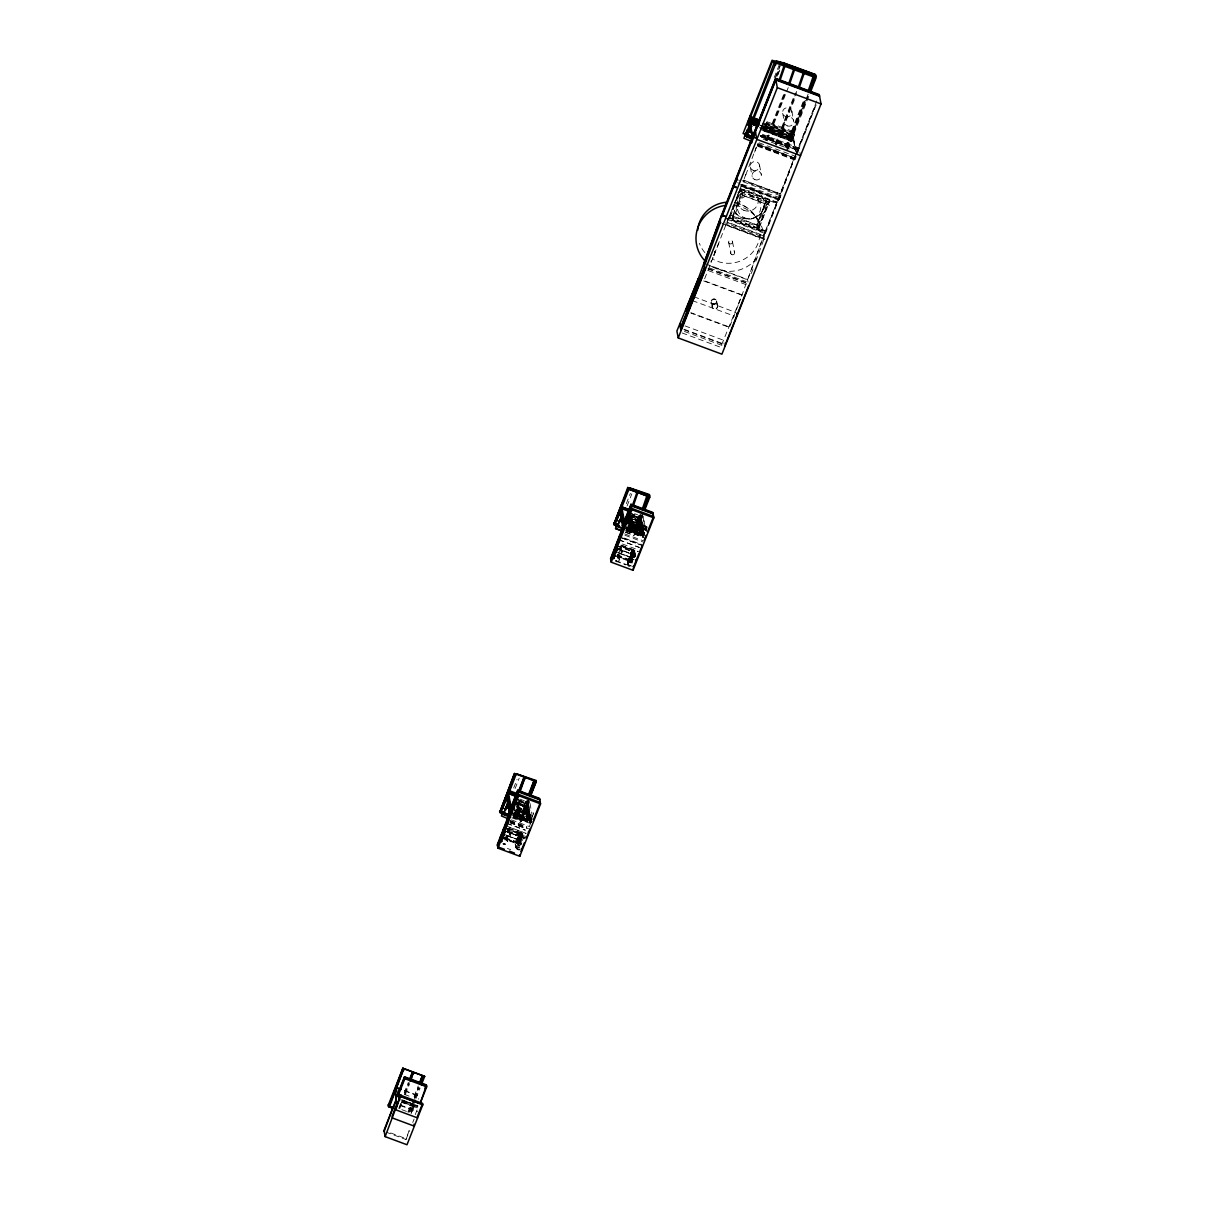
<?xml version="1.0" encoding="UTF-8"?>
<svg xmlns="http://www.w3.org/2000/svg" width="1205" height="1205" viewBox="0 0 1205 1205"><rect width="100%" height="100%" fill="white"/><g stroke="black" fill="none" stroke-linecap="round" stroke-linejoin="round"><path stroke-width="0.75" stroke-dasharray="5 3.75" d="M619.475 548.35L619.084 549.164A2.606 2.546 -10.8 0 1 621.418 552.297A2.606 2.546 -10.8 0 1 618.09 554.285A2.35 2.29 -10.8 0 1 617.578 555.851A2.606 2.546 -10.8 0 1 615.996 560.551M630.863 559.903L630.938 561.199L614.927 555.475M632.655 554.21L632.279 553.306L633.288 553.472M634.026 551.769L631.119 558.261L630.034 557.855L631.676 554.044L630.079 558.111L632.053 552.056L634.237 552.869L633.393 555.023L633.122 553.216M779.53 198.268L780.494 195.677M779.951 197.65L780.569 195.707M780.554 195.812L738.59 180.042M633.303 553.728L630.998 553.11L631.842 550.956L632.007 552.342M713.963 254.933L713.993 254.827A23.934 23.769 -86.2 0 0 714.46 253.125L714.58 252.508A11.598 11.508 -86.2 0 0 714.731 251.514M631.495 553.306C633.89 558.322 634.237 549.088 631.631 553.803M714.535 252.719L714.761 252.237A12.502 12.412 -86.2 0 0 714.881 251.559M713.963 255.279L714.128 254.737A25.817 25.636 -86.2 0 0 714.625 252.899L714.67 252.689M401.446 1102.063L417.186 1107.877L417.909 1105.813L404.473 1100.813M417.186 1107.877L401.521 1101.732M517.999 840.518L519.189 840.593L517.999 840.457L519.807 833.559L519.189 836.963L521.539 837.761L521.991 834.372L522.247 835.954L519.792 834.327L519.069 836.134M519.159 841.271L519.792 839.072L518.707 838.665L518.075 840.864L519.159 841.271L520.59 836.315L521.117 839.508M519.476 819.972L527.112 800.617L530.983 820.53L529.944 823.271L514.174 817.382M763.88 131.089L791.866 141.482L793.011 138.485L792.453 135.593L790.992 135.065L791.248 136.361M630.848 559.738L629.718 559.888L630.818 560.039M727.007 222.353L763.714 236.014L747.597 279.831L709.143 265.537M751.287 273.55L753.23 268.278M755.791 261.289L764.181 238.47L725.726 224.175M514.912 817.246L515.921 814.58M516.132 817.698L517.201 815.393M525.847 821.298L526.826 818.737M527.052 821.75L528.106 819.521M529.643 825.817L531.33 821.494L509.489 813.345L531.254 821.659M795.556 155.099L797.906 149.028M774.213 77.587L780.343 62.042M775.342 77.602L780.102 65.507M776.11 76.322L780.192 65.944M777.195 76.111L779.921 69.197M777.918 74.605L779.966 69.408M704.624 278.822L743.59 180.102M745.729 174.966L756.409 146.995M713.857 255.701L718.798 243.184M727.76 220.5L729.628 215.74M744.133 179.018L746.015 173.972M729.236 217.984L740.488 188.974M732.761 217.322L742.19 193.372M766.214 201.084L756.785 225.019L732.504 215.996L741.888 191.836L742.566 195.361L733.137 219.295L732.474 215.785M513.692 787.995L517.081 779.349M626.329 503.645L630.381 493.357M515.107 788.597L519.204 778.174M627.067 506.01L631.812 493.899M527.971 801.189L522.729 815.875L514.43 812.788M640.563 516.93L635.05 531.405M640.623 516.809L636.752 528.001M791.083 137.49L805.226 100.407M761.379 137.159L787.422 146.784L805.256 100.618M808.148 94.111L786.609 148.893M757.041 226.344L766.455 202.41M766.847 204.383L757.418 228.332L756.755 224.808L766.169 200.858L766.847 204.383L742.566 195.361M758.322 228.543L769.618 199.819M758.367 228.814L769.679 200.09M385.826 1132.022L405.995 1139.523L409.851 1128.302M415.228 1114.625L417.457 1108.977M682.135 332.957L720.605 347.266L742.069 294.818L763.639 235.578L795.36 154.963M795.646 155.671L765.19 232.731L726.72 218.421M765.341 233.544L779.017 198.78L779.168 199.699L740.729 185.344M757.433 144.419L794.155 158.171L779.183 199.638M754.601 152.222L756.424 147.251M737.806 195.029L741.587 185.45M768.594 201.762L768.895 203.314L739.75 192.469L739.463 190.932L769.377 202.094L769.98 205.437L740.864 194.547M765.642 140.021L784.289 92.906M766.576 139.569L785.931 90.706M766.561 140.367L785.223 93.252M767.495 139.916L788.236 87.558M775.252 143.591L795.3 92.996M775.493 144.886L796.927 90.797M776.171 143.937L796.219 93.342M776.412 145.233L795.074 98.117M504.518 838.544L505.226 836.722M618.978 549.585L619.686 547.763M404.232 1092.769L408.359 1082.331M514.46 814.354L513.993 815.559L530.501 821.69L527.248 804.624M627.263 529.567L627.745 528.377L644.253 534.523M630.019 522.714L631.51 518.978M630.17 522.774L631.661 519.039M516.93 809.67L518.421 805.919M398.976 1107.967L401.039 1102.756M404.473 1094.065L408.615 1083.626M517.081 809.715L518.557 805.979M398.96 1108.751L401.717 1101.807M405.151 1093.116L409.293 1082.677M630.486 524.431L631.827 520.62M515.273 816.553L515.921 814.896M628.543 530.562L629.191 528.92M399.894 1108.314L402.786 1101.054L417.593 1106.567M405.407 1094.396L409.534 1083.973M632.143 522.277L630.652 526.013L632.279 522.337M516.478 815.077L516.93 813.932L516.614 815.122M517.563 812.968L519.039 809.218M629.251 530.878L630.23 528.423M517.698 813.029L519.189 809.278M629.402 530.938L630.366 528.483M629.447 531.872L630.411 529.417M631.119 527.73L632.459 523.919M404.172 1101.054L419.204 1107.003M629.582 531.932L630.561 529.477M631.284 529.311L632.776 525.576M631.435 529.372L632.911 525.636M518.195 816.267L519.671 812.516M518.331 816.327L520.063 811.703L517.608 798.795M631.51 530.667L631.887 529.341M632.023 529.055L633.348 525.711L630.878 512.803M633.077 527.218L631.601 530.968L633.227 527.278M639.147 515.243L633.122 530.682L633.86 529.176M785.103 147.251L803.765 100.151M519.355 819.912L526.751 800.903M633.378 532.038L640.066 514.821M786.052 146.799L804.021 101.446M633.499 532.098L640.382 514.625L644.178 534.101M638.786 519.912L640.126 516.117M786.037 147.597L804.684 100.497M638.755 520.47L640.247 516.734M528.136 800.06L520.214 820.063L519.973 818.782M786.97 147.146L806.326 98.298M521.027 819.279L522.548 814.942M638.936 521.434L640.427 517.698M786.835 148.245L787.919 145.519L788.1 146.453M522.639 815.469L528.076 801.747M635.396 531.134L640.729 517.352M529.718 798.237L521.419 819.325L512.999 816.101M625.621 532.324L634.011 535.457L635.186 532.474M635.216 532.008L642.355 513.887M786.775 149.781L808.103 95.331M787.483 148.14L807.531 97.545M639.403 523.151L640.744 519.34M511.748 817.758L521.464 821.373L529.402 801.084M627.398 530.486L635.502 533.499L642.868 514.625M526.299 810.091L527.639 806.281L519.189 803.117M529.492 801.491L528.167 804.835L516.659 800.512M642.762 515.514L641.437 518.858L629.944 514.52M787.678 149.721L809.248 95.135M639.569 524.732L641.045 520.997M639.719 524.793L641.196 521.057M764.753 123.754L794.472 134.809L791.926 141.181L791.64 139.72L763.834 129.568M794.472 134.809L792.83 139.373L763.066 128.046M407.893 1112.079L411.342 1103.388M414.083 1096.429L418.225 1086.006M641.361 522.639L639.885 526.389L641.512 522.699M763.111 128.333L793.071 139.524L793.734 137.852L762.163 125.531M526.796 813.33L528.272 809.579M408.826 1111.628L411.583 1104.684M414.339 1097.725L418.466 1087.287M526.931 813.39L528.423 809.639M408.811 1112.426L413.631 1100.255M414.324 1098.508L418.451 1088.085M640.337 528.091L641.678 524.296M769.377 202.094L740.232 191.249L740.849 194.592M629.1 558.231L631.812 559.391L631.571 557.975L629.387 557.162L628.739 560.385L629.597 558.246M409.745 1111.974L414.565 1099.803M415.258 1098.071L419.385 1087.633M516.629 842.34L517.397 840.548L517.548 841.301M628.633 559.572L629.492 558.518M631.857 551.589L631.284 554.164M640.518 529.688L641.994 525.937M517.894 839.96L519.506 835.909L518.888 838.198L519.988 838.605L520.771 837.219M640.653 529.748L642.144 525.998M517.593 841.015L516.749 843.169L517.352 839.764L517.593 841.015L519.777 841.828L518.722 844.419L501.235 837.912M527.413 816.629L528.905 812.878M410.754 1111.733L415.424 1099.984M416.087 1098.297L420.048 1088.1M517.035 843.425L518.316 840.216M519.912 836.165L521.193 832.941M527.564 816.689L529.04 812.938M629.07 560.822L633.227 550.339M517.096 843.711L518.617 840.337M519.973 836.436L521.494 833.062M629.131 561.108L630.396 557.885M632.007 553.833L633.288 550.625M640.97 531.39L642.31 527.594M517.397 843.831L518.677 840.608M520.274 836.556L521.554 833.348M629.432 561.229L630.848 557.373M631.812 555.083L633.529 550.474M411.221 1112.637L413.933 1105.633M527.398 819.129L528.001 818.044M411.086 1113.646L414.113 1106.009L411.733 1112.366M519.084 840.864L520.696 836.812M640.322 535.005L642.626 529.236M631.571 557.975L630.682 560.235M641.286 533.047L642.777 529.296M529.537 816.177L528.046 819.927L529.914 815.363M630.697 560.867L634.538 551.182L620.59 546.226M640.518 535.984L641.708 532.7M508.796 828.242L522.774 833.438L518.722 844.419M630.667 561.319L634.809 550.836L620.831 545.639M641.873 532.715L643.199 529.387M521.388 837.776L522.232 835.622L520.048 834.809M504.97 828.498L522.443 835.005L522.774 833.438M617.005 545.91L634.493 552.402L634.809 550.836M641.602 534.689L642.943 530.893M529.1 819.295L529.552 817.879M642.37 533.303L642.822 531.902M529.522 819.038L530.848 815.71L528.031 800.948M530.908 820.078L532.911 815.047L516.101 808.796M624.13 526.314L644.298 533.845L646.904 527.278L627.624 519.942M795.692 154.406L817.879 98.087M794.17 158.97L795.119 156.59M796.731 152.101L815.905 103.871M405.995 1139.523L409.369 1131.013M412.743 1122.503L414.083 1119.099M778.37 199.202L741.647 185.6M796.836 152.658L815.951 104.142M816.162 104.865L798.177 150.429L760.686 136.466M765.055 232.008L763.94 237.234L725.485 222.925M757.493 145.519L795.014 159.617L795.797 156.409M795.014 159.617L796.234 156.545M796.836 155.008L799.277 148.863L762.569 135.216M779.168 199.699L781.051 194.939L742.566 180.675M738.123 305.392L729.402 327.414L690.947 313.104M738.786 303.705L742.069 294.818L703.615 280.524M764.316 239.358L722.382 223.708L764.316 239.358L763.639 235.578L726.916 221.931M712.968 257.659L712.893 258.096A25.817 25.636 -86.2 0 1 712.441 259.12M632.776 554.451L631.164 558.518L631.028 557.764M522.096 816.056L515.198 813.496M779.891 197.756L737.596 182.738M711.236 260.973L711.266 260.943A11.598 11.508 -86.2 0 0 711.522 260.536M711.161 261.38L711.191 261.334A12.502 12.412 -86.2 0 0 711.643 260.611M631.194 560.777C632.233 555.761 626.269 561.907 631.194 560.777L617.201 555.55M737.852 192.8C748.561 181.624 769.377 194.472 763.172 209.022C758.563 223.814 734.267 221.554 732.971 205.95A15.65 15.273 -10.8 0 0 753.381 218.391A15.65 15.273 -10.8 0 0 762.117 196.34A15.65 15.273 -10.8 0 0 738.409 192.318M632.941 552.402L629.929 559.828L630.667 562.946M734.312 202.56C743.907 203.961 751.769 210.438 757.056 218.271M766.907 121.705L772.119 123.648L772.36 124.943M794.216 133.062L766.244 122.669L794.231 133.137L792.513 131.24L792.754 132.52M765.958 123.377L793.929 133.785L794.246 135.397L764.527 124.341M764.768 123.814L794.532 135.096M762.268 123.332L794.216 135.246M765.386 125.546L770.613 127.459L770.854 128.769M781.141 131.375L781.397 132.671L781.141 131.39L790.073 134.704L790.314 136.014M762.524 124.612L771.215 127.85L770.974 126.555M765.627 126.374L793.718 136.707M759.888 125.139L790.947 136.692M759.933 125.35L793.734 137.852M761.199 126.058L793.583 137.988L795.903 150.459M762.901 126.871L792.92 138.033M763.262 127.293L793.387 138.47L795.707 150.926M761.44 127.353L793.191 138.952L795.526 151.408M759.527 127.263L791.866 139.479L763.834 129.161M759.994 128.272L792.288 140.292L791.73 137.415M763.654 130.019L791.444 140.548M763.217 129.989L792.107 140.729L791.821 139.268M760.355 129.432L791.896 141.347M762.388 134.282L799.111 148.049L800.557 155.626M797.861 148.742L762.855 135.698L797.83 148.667L798.177 150.429M761.183 135.412L797.936 149.209M760.415 135.322L797.996 149.495M760.144 135.668L798.041 149.766M760.536 135.999L788.055 146.242M760.235 136.09L797.394 150.113M763.111 139.132L789.335 148.893M759.075 142.777L794.05 155.761M757.644 143.41L795.089 158.217L758.367 144.57M757.327 144.66L794.863 158.789M757.403 145.142L794.261 158.683L765.13 232.445L726.675 218.15M757.463 145.323L794.155 159.06M757.614 146.242L794.336 159.858M740.563 184.486L779.002 198.84M741.587 185.329L778.34 198.885M741.798 186.429L778.505 200.075L778.219 198.539M740.111 188.432L776.818 202.079L777.12 203.615L740.412 189.968M740.201 188.869L776.909 202.515M740.247 189.14L776.954 202.802M728.814 217.156L765.521 230.818L765.808 232.354L728.332 218.361M728.889 217.608L765.597 231.255M728.95 217.879L765.657 231.526M726.886 219.25L765.356 233.665M705.558 263.82L747.522 279.424L748.034 282.091M709.609 268.007L746.317 281.669M708.073 268.459L746.528 282.768M708.179 269.016L746.633 283.311M708.495 270.658L746.949 284.967M703.69 280.931L742.144 295.24M693.839 296.731L735.758 312.457M692.378 300.632L734.387 316.117M690.857 312.697L729.326 326.992M684.982 325.892L723.452 340.202L724.205 344.178M684.003 329.236L722.458 343.53M684.109 329.778L722.563 344.088M684.425 331.435L722.88 345.73M634.628 513.692L637.611 514.791M630.411 513.315L639.343 516.644L639.102 515.348M641.723 517.532L639.659 516.599L643.018 535.11M629.688 513.225L638.62 516.538L638.966 518.406M639.539 516.915L641 517.427M632.866 515.273L641.361 518.436M633.002 515.514L641.406 518.647M633.017 516.177L641.346 519.28L630.034 515.092M629.447 515.725L640.789 520.048M630.787 516.523L640.834 520.259M627.233 515.514L640.593 520.545M626.811 515.725L640.292 521.298M626.841 515.815L640.683 521.042M626.977 516.162L640.352 521.132M627.037 516.493L640.849 521.765L627.007 516.644M631.872 518.903L640.156 521.976M627.157 517.472L641.015 522.593M627.323 518.301L641.165 523.422M627.474 519.129L641.331 524.235M630.095 521.027L646.904 527.308M627.79 520.771L647.01 527.835M628.814 521.358L646.618 527.986M630.14 522.142L646.949 528.393M627.941 521.599L641.798 526.721M626.013 521.569L646.196 529.07M628.106 522.428L641.949 527.564M629.492 523.362L646.302 529.613M628.257 523.241L646.332 529.823M646.377 530.034L629.567 523.783L631.209 532.294L628.844 518.06M625.576 522.593L645.775 530.11L643.139 516.478M625.455 522.91L646.483 530.592M629.643 524.582L636.632 527.368M629.718 524.988L636.677 527.594M628.573 524.898L642.431 530.019M629.899 525.561L646.708 531.812M629.221 525.621L636.135 528.242M628.739 525.726L642.581 530.833M628.889 526.54L642.747 531.661M627.685 526.284L644.555 532.715M629.04 527.368L642.898 532.49M624.085 526.103L642.807 533.062L644.118 529.718L641.316 514.972L634.237 532.188L633.996 530.893M627.519 527.82L642.702 533.619M627.353 528.408L643.681 534.598M626.63 528.438L645.383 535.472M626.585 528.603L643.365 534.96M624.717 528.347L643.907 535.487M643.862 535.653L625.877 528.995L643.786 535.773M626.329 529.718L643.606 536.165L629.748 531.074L628.769 525.937M627.218 530.727L643.35 536.812M625.802 530.637L644.298 537.52M625.757 530.908L643.199 537.385M625.425 532.068L634.011 535.457M624.672 533.89L643.169 540.759M624.943 535.261L643.425 542.145M624.341 538.093L641.196 544.223M622.774 538.017L641.331 544.946M642.325 545.398L620.093 537.279L640.232 544.871M619.129 539.87L639.298 547.371M619.099 539.961L639.268 547.462M622.428 544.012L637.566 549.631M621.072 545.052L637.882 551.303M621.132 545.338L639.614 552.221M620.545 545.986L634.914 551.333M616.915 545.413L634.493 552.402M631.465 552.282L634.267 553.185L634.026 551.288M631.375 552.523L633.845 553.291M631.269 552.749L633.89 553.562M631.45 553.005L633.785 553.878M615.83 547.778L633.544 554.993L630.998 553.11M615.875 548.034L633.348 554.526M619.295 549.525L633.273 554.722M616.267 551.724L632.053 557.825L616.312 551.965M619.731 553.457L631.977 558.005L632.881 559.527A2.606 2.546 -10.8 0 1 629.296 562.298A2.606 2.546 -10.8 0 1 628.724 557.93L631.932 557.764M629.296 557.764L631.736 559.361M629.206 558.005L631.782 559.075L630.757 561.816L613.27 555.324M629.01 558.487L631.39 559.497M629.115 558.894L631.435 559.753M628.95 558.939L631.269 559.798M628.995 559.21L631.33 560.069M617.096 555.053L631.089 560.25L631.089 561.199L613.225 554.36M615.604 560.551L632.414 566.802M615.71 561.108L625.787 564.859M519.867 799.111L524.326 800.783M528.197 802.214L526.736 801.671L526.992 802.967M517.126 799.307L526.058 802.62L525.817 801.34L519.295 819.731M528.438 803.509L526.389 802.575L526.63 803.871M519.385 800.331L525.35 802.53M527.73 803.404L526.254 802.891L526.51 804.187M519.581 801.25L528.091 804.413M519.717 801.506L528.121 804.624M516.177 801.717L527.504 806.025M518.948 803.419L527.308 806.522M513.993 801.717L527.398 806.808M515.273 802.485L527.413 806.989M518.512 804.112L527.188 807.335L515.047 802.831M518.602 804.548L526.916 807.862L518.632 804.774M516.599 806.748L533.408 812.998M516.809 807.004L533.619 813.255M516.915 807.546L533.725 813.812M516.855 808.118L533.664 814.369M515.906 809.278L531.33 814.972M531.375 815.183L516.252 809.564L517.969 818.18L516.553 809.127M516.282 809.76L531.42 815.393M517.322 810.483L532.459 816.116M515.529 810.167L532.354 816.448L529.854 802.485M514.369 810.257L524.326 814.053L514.369 810.438M514.942 810.92L531.751 817.171M514.384 811.944L522.548 814.987L514.399 812.019M514.354 812.381L532.896 819.144M511.794 812.441L530.983 819.581M511.658 812.637L531.028 819.807M512.215 813.119L530.953 820.003M511.809 813.375L530.983 820.515L530.321 822.141L512.908 815.905M515.273 814.957L532.083 821.208M513.616 814.58L532.113 821.449M512.969 815.303L531.526 822.533L509.7 814.429M514.219 816.749L530.11 822.699L527.112 807.019M514.264 817.02L530.019 823.06M512.848 817.05L521.238 820.168L519.867 822.849M513.39 817.532L521.705 820.771L521.238 818.331M511.402 819.867L529.899 826.735M509.986 820.605L526.796 826.856M510.046 820.921L526.856 827.157M510.031 821.825L528.513 828.709M509.986 821.946L526.781 828.197M510.107 822.638L525.29 828.151M510.152 822.879L525.335 828.392M506.808 823.256L525.305 830.125M506.778 823.361L525.275 830.23M505.859 825.847L526.028 833.348M509.173 827.187L525.982 833.438M508.51 828.588L522.88 833.935M506.808 828.181L522.503 833.785L518.662 843.455L501.19 836.963M504.88 828.016L522.443 835.005M507.516 829.597L524.326 835.833M522.036 835.155L522.187 835.924M507.621 830.501L507.546 829.763A3.254 3.208 -19.4 0 1 507.667 835.728M519.506 835.201L521.84 836.059M507.787 831.028L524.597 837.279M507.847 831.314L526.344 838.198M518.963 835.713L521.147 836.526M503.795 830.381L521.388 836.993M503.841 830.637L521.313 837.129M507.26 832.128L521.238 837.324M504.232 834.327L520.018 840.427L504.277 834.568M507.697 836.059L519.897 840.367M519.596 841.361L519.792 842.144L517.487 841.286M517.05 841.391L519.43 842.476M519.641 847.461A3.254 3.208 -19.4 0 1 515.665 845.805A3.254 3.208 -19.4 0 1 516.93 841.692L519.265 842.566M505.061 837.656L519.31 842.792M505.166 838.153L519.054 842.852M501.235 837.204L519.084 843.967L519.536 840.578L519.777 841.828M501.144 837.43L518.933 843.982M507.365 848.425L510.724 849.676M404.473 1090.57L417.924 1095.571L418.602 1099.126M404.519 1090.781L417.954 1095.782M404.398 1094.366L409.881 1096.414M401.943 1099.743L410.679 1102.997M400.316 1099.713L417.789 1106.22M402.666 1101.34L417.487 1106.838M401.837 1101.445L418.014 1107.561M401.355 1102.138L416.493 1107.757M400.346 1105.03L417.156 1111.281M400.467 1105.633L417.322 1111.763M401.792 1109.624L406.883 1111.567M390.691 1132.941L405.814 1138.574M621.418 551.348L620.62 547.401A2.606 2.546 -10.8 0 1 619.069 550.715M635.336 553.396A2.606 2.546 -10.8 0 0 631.179 551.739A2.606 2.546 -10.8 0 0 631.751 556.107A2.606 2.546 -10.8 0 0 635.336 553.396C633.664 547.944 626.736 554.195 630.848 558.005M630.787 557.252L630.516 555.851A3.254 3.178 -10.8 0 1 635.592 554.857M628.332 563.443L628.061 562.133L628.408 563.865M630.863 557.674L630.516 555.851A3.254 3.178 -10.8 0 0 632.685 560.355M517.894 838.891L518.225 840.578M521.163 841.858A3.254 3.208 -19.4 0 0 516.84 840.97A3.254 3.208 -19.4 0 0 515.559 845.157L515.77 846.784M620.711 547.657L621.449 551.483M618.255 553.848L618.993 557.674M791.836 111.252L793.628 120.605M792.815 134.689L793.071 135.969L791.369 134.147M791.836 132.189L791.595 130.893L782.663 127.564L782.904 128.86M790.435 133.8L790.691 135.096L781.744 131.767L781.503 130.471M790.284 136.873L790.525 138.168M789.35 136.526L789.606 137.822M789.35 138.018L789.591 139.283M789.17 138.47L789.411 139.735M782.678 113.315L784.47 122.669M781.985 128.513L781.729 127.233L773.038 123.995L773.294 125.29M780.584 130.14L780.825 131.42L772.134 128.197L771.893 126.902M780.463 132.339L780.222 131.044L771.531 127.82L771.772 129.116M780.418 133.213L780.674 134.493M779.499 132.866L779.74 134.162M770.808 129.628L771.049 130.923M769.89 129.297L770.131 130.577M759.512 165.025L761.289 174.379M750.354 167.088L752.131 176.442M732.504 241.708L734.568 252.568M728.633 242.265L730.772 253.442M716.644 301.039L717.547 305.769M716.553 301.295A2.606 2.546 -10.8 0 1 712.968 304.006A2.606 2.546 -10.8 0 1 712.396 299.623A2.606 2.546 -10.8 0 1 716.553 301.295A2.741 2.681 -10.8 0 1 712.923 304.112A2.741 2.681 -10.8 0 1 712.306 299.533A2.741 2.681 -10.8 0 1 716.689 301.28L717.457 306.01A2.741 2.681 -10.8 0 1 713.827 308.841A2.741 2.681 -10.8 0 1 713.209 304.263A2.741 2.681 -10.8 0 1 717.593 305.995A2.606 2.546 -10.8 0 1 713.872 308.736A2.606 2.546 -10.8 0 1 713.3 304.353A2.606 2.546 -10.8 0 1 717.457 306.025M711.417 302.154L712.2 306.974M643.018 516.779L645.624 530.471M641.12 517.141L644.298 533.815M640.021 515.695L640.262 516.99M640.518 518.647L643.771 535.713M640.608 520.5L643.199 534.674M639.689 519.822L642.461 535.743L639.072 517.969M638.74 516.252L638.981 517.548M638.138 517.758L638.409 519.174M635.261 530.441L635.728 532.896M631.797 513.149L634.267 526.058L632.941 529.387L630.486 516.493M635.035 531.043L635.502 533.499M633.077 530.562L633.318 531.842M630.155 517.879L632.595 532.068L629.974 518.331M629.447 526.359L630.411 531.495M628.061 525.47L628.227 526.359M633.062 553.487L633.529 556.65M633.122 556.755L632.444 553.954M630.215 557.614L630.351 558.518M630.607 559.677L631.074 562.856M629.387 557.162L629.552 558.548M629.643 559.045L629.673 559.21A2.606 2.576 -19.4 0 0 628.121 562.328A2.606 2.576 -19.4 0 0 631.179 564.045M628.453 564.136L627.7 559.813L628.679 557.96A2.606 2.546 -10.8 0 1 632.881 559.587M618.316 554.119L618.963 557.554M527.835 803.117L531.541 822.578M526.706 804.292L530.245 822.337M526.404 805.814L529.176 821.72L525.455 802.244M524.868 803.735L525.109 805.03M518.527 799.126L520.982 812.034L519.671 815.378L517.201 802.47M520.424 814.987L520.65 816.177M520.274 815.017L520.5 816.207M520.997 818.918L521.464 821.373M516.553 802.138L519.506 817.608M516.282 802.123L519.325 818.059M520.922 836.27L521.524 839.418M515.845 810.619L517.141 817.457M515.183 810.197L516.478 817.02M517.563 837.144L518.286 840.879M518.466 842.476L519.069 845.624M518.06 842.566L518.662 845.714M515.107 843.349L515.83 847.085M509.354 830.305L510.061 833.996M506.898 836.496L507.712 840.789L507.23 838.273M509.67 832.007L510.137 834.432M518.18 840.352L518.346 841.286M515.725 846.543L515.891 847.476M735.125 205.437A33.891 33.107 -10.8 0 1 763.593 240.744M756.68 258.201A33.891 33.107 -10.8 0 1 711.146 265.989M735.863 202.862A31.285 30.562 -10.8 0 1 757.93 243.546A31.285 30.562 -10.8 0 1 713.435 259.482M704.895 252.628A31.285 30.562 -10.8 0 1 699.367 243.259M712.848 257.945A23.934 23.769 -86.2 0 1 712.426 258.879M711.206 260.958A3.766 3.736 -86.2 0 1 710.935 261.365M618.331 554.36A2.606 2.546 -10.8 0 1 617.547 556.333M631.119 565.989A2.606 2.546 -10.8 0 1 628.483 562.72A2.606 2.576 -19.4 0 1 629.251 558.743A2.606 2.576 -19.4 0 1 633.017 560.28A2.606 2.576 -19.4 0 0 629.628 559.165M632.565 561.425A2.606 2.546 -10.8 0 0 628.483 562.72A2.606 2.576 -19.4 0 0 632.64 562.449M615.996 561.726A3.254 3.178 -10.8 0 0 619.686 559.271A3.254 3.178 -10.8 0 0 617.472 555.535A2.606 2.546 -10.8 0 1 616.132 560.295M617.593 555.053A3.254 3.178 -10.8 0 1 616.132 561.214M628.905 566.395A3.254 3.178 -10.8 0 1 632.685 561.214A2.606 2.546 -10.8 0 0 628.468 562.358A2.606 2.546 -10.8 0 0 631.074 565.717M629.582 566.335A3.254 3.178 -10.8 0 1 628.076 561.997A3.254 3.178 -10.8 0 1 632.565 560.656M619.129 550.369A2.35 2.29 -10.8 0 0 620.53 548.29A2.606 2.576 -19.4 0 1 619.054 552.357M634.131 559.707A2.606 2.546 -10.8 0 1 630.998 558.186A2.606 2.546 -10.8 0 1 632.264 554.978A2.606 2.546 -10.8 0 1 635.638 555.882A2.606 2.546 -10.8 0 0 632.324 554.662A2.606 2.546 -10.8 0 0 630.923 557.855A2.606 2.546 -10.8 0 0 634.071 559.421M619.009 549.194A3.254 3.178 -10.8 0 1 622.142 553.08A3.254 3.178 -10.8 0 1 617.578 555.279M619.144 548.667A3.254 3.178 -10.8 0 1 622.006 552.643A3.254 3.178 -10.8 0 1 617.472 554.722M632.565 560.852A3.254 3.178 -10.8 0 1 630.697 556.258A3.254 3.178 -10.8 0 1 635.698 555.4M620.575 547.913A2.606 2.576 -19.4 0 1 619.069 551.785M618.195 554.285A2.606 2.576 -19.4 0 1 617.532 557.584M617.924 554.33A2.606 2.576 -19.4 0 1 617.532 558.216M619.024 549.013A2.606 2.546 -10.8 0 1 619.144 554.089M504.684 837.626A3.254 3.178 -10.8 0 1 507.546 841.602A3.254 3.178 -10.8 0 1 503.012 843.681M506.702 835.909A3.254 3.178 -10.8 0 1 504.594 840.277M519.611 849.329A3.254 3.178 -10.8 0 1 515.83 845.413A3.254 3.178 -10.8 0 1 521.132 843.816M521.117 844.163A3.254 3.178 -10.8 0 1 516.177 845.082A3.254 3.178 -10.8 0 1 516.252 840.156A3.254 3.178 -10.8 0 1 521.163 841.12M504.549 838.168A3.254 3.178 -10.8 0 1 507.682 842.039A3.254 3.178 -10.8 0 1 503.118 844.238M519.717 849.887A3.254 3.178 -10.8 0 1 515.936 845.955A3.254 3.178 -10.8 0 1 521.238 844.374M507.591 831.495A3.254 3.178 -10.8 0 1 509.926 835.622A3.254 3.178 -10.8 0 1 505.467 837.49M508.164 828.468A3.254 3.178 -10.8 0 1 507.697 833.815M521.087 842.913A3.254 3.178 -10.8 0 1 518.587 838.108A3.254 3.178 -10.8 0 1 524.13 838.032M507.697 832.037A3.254 3.178 -10.8 0 1 509.851 836.586A3.254 3.178 -10.8 0 1 504.79 837.55M521.253 843.741A3.254 3.178 -10.8 0 1 518.692 839.026A3.254 3.178 -10.8 0 1 524.16 838.665M522.669 840.171A3.254 3.208 -19.4 0 1 517.743 838.153A3.254 3.208 -19.4 0 1 521.449 834.282A3.254 3.208 -19.4 0 1 523.768 839.026M521.147 841.361A3.254 3.208 -19.4 0 1 517.834 838.575A3.254 3.208 -19.4 0 1 520.349 835.02A3.254 3.208 -19.4 0 1 524.16 837.114M507.546 829.04A3.254 3.208 -19.4 0 1 507.531 835.035M519.671 846.723A3.254 3.208 -19.4 0 1 515.559 845.157M516.93 841.692A3.254 3.208 -19.4 0 1 521.193 842.415M506.175 835.969A3.254 3.208 -19.4 0 1 504.639 841.452M506.055 836.451A3.254 3.208 -19.4 0 1 504.609 842.175M507.546 831.209A3.254 3.178 -10.8 0 1 509.971 835.02A3.254 3.178 -10.8 0 1 506.07 837.43M519.566 849.058A3.254 3.178 -10.8 0 1 515.77 845.142A3.254 3.178 -10.8 0 1 521.087 843.545M505.302 837.475A3.254 3.178 -10.8 0 1 507.425 841.542A3.254 3.178 -10.8 0 1 503.163 843.5M740.397 188.537L729.1 217.277L729.387 218.813L740.698 190.074L740.397 188.537M769.543 199.367L758.231 228.107L758.532 229.643L769.829 200.919L769.543 199.367M769.875 130.788L769.935 132.49L769.875 130.788M771.426 131.36L771.486 133.062L771.426 131.36M779.484 134.358L779.545 136.06L779.484 134.358M781.051 134.93L781.111 136.647L781.051 134.93M524.853 805.226L527.624 821.147L524.853 805.226M638.138 519.25L640.909 535.156L638.138 519.25M790.902 138.605L790.962 140.307L790.902 138.605M780.885 194.05L744.178 180.404L780.87 194.095M759.18 225.712L730.049 214.882L730.335 216.418L759.466 227.248L759.18 225.712M647.07 526.721L631.947 521.102L647.085 526.796M731.902 254.692A1.958 1.913 -10.8 0 0 734.583 252.658A1.958 1.913 -10.8 0 0 731.465 251.408A1.958 1.913 -10.8 0 0 731.902 254.692M729.823 243.832A1.958 1.913 -10.8 0 0 732.519 241.798A1.958 1.913 -10.8 0 0 729.402 240.548A1.958 1.913 -10.8 0 0 729.823 243.832M744.6 217.849A11.734 11.463 -10.8 0 0 760.732 205.648A11.734 11.463 -10.8 0 0 741.994 198.177A11.734 11.463 -10.8 0 0 744.6 217.849M743.892 210.348A10.423 10.182 -10.8 0 0 758.231 199.503A10.423 10.182 -10.8 0 0 741.572 192.845A10.423 10.182 -10.8 0 0 743.892 210.348M754.902 179.666A4.7 4.579 -10.8 0 0 761.364 174.785A4.7 4.579 -10.8 0 0 753.863 171.788A4.7 4.579 -10.8 0 0 754.902 179.666M753.125 170.312A4.7 4.579 -10.8 0 0 759.572 165.431A4.7 4.579 -10.8 0 0 752.086 162.449A4.7 4.579 -10.8 0 0 753.125 170.312M787.242 125.892A4.7 4.579 -10.8 0 0 793.688 121.012A4.7 4.579 -10.8 0 0 786.202 118.015A4.7 4.579 -10.8 0 0 787.242 125.892M785.464 116.539A4.7 4.579 -10.8 0 0 791.911 111.658A4.7 4.579 -10.8 0 0 784.41 108.676A4.7 4.579 -10.8 0 0 785.464 116.539M629.387 562.012A2.35 2.29 -10.8 0 0 632.625 559.572A2.35 2.29 -10.8 0 0 628.874 558.081A2.35 2.29 -10.8 0 0 629.387 562.012M631.842 555.821A2.35 2.29 -10.8 0 0 635.08 553.381A2.35 2.29 -10.8 0 0 631.33 551.875A2.35 2.29 -10.8 0 0 631.842 555.821M632.414 557.252A2.606 2.576 -19.4 0 0 635.412 553.893A2.606 2.576 -19.4 0 0 630.998 553.035A2.606 2.576 -19.4 0 0 632.414 557.252M632.52 557.794A2.606 2.576 -19.4 0 0 635.517 554.436A2.606 2.576 -19.4 0 0 631.104 553.577A2.606 2.576 -19.4 0 0 632.52 557.794M519.491 839.388A3.254 3.178 -10.8 0 0 523.964 835.999A3.254 3.178 -10.8 0 0 518.768 833.92A3.254 3.178 -10.8 0 0 519.491 839.388"/><path stroke-width="1.5" d="M505.919 825.335L506.748 823.301L505.814 825.666M641.813 545.564L641.828 546.121M693.357 298.704L692.453 300.602L693.719 297.499M736.315 180.343L736.873 179.485L736.074 181.006M736.827 314.279L737.46 313.014L737.4 313.857M619.144 539.554L620.033 537.686M737.038 313.812L737.43 313.044L736.842 315.514M736.089 180.991L735.818 182.03L736.677 180.283M693.342 298.704L693.869 296.807L693.372 297.469M528.377 832.565L528.573 831.465M619.159 539.418L619.747 537.852M503.976 813.586L504.052 812.893M751.378 120.319L748.757 119.355L749.314 122.262L748.154 125.245L751.649 126.54M749.887 137.024L749.947 135.939M698.358 278.581L719.927 219.34L775.553 78.34L819.249 94.593L821.042 103.946L721.915 354.18L678.219 337.927L676.894 331.014L698.358 278.581L685.615 310.739M703.901 263.594L720.003 219.762M704.368 266.064L720.485 222.217M751.83 138.876L754.194 132.776M497.409 845.368L509.67 814.399M610.664 559.225L622.322 529.673M721.479 216.478L750.429 142.491M721.644 217.292L737.189 177.798M737.159 177.843L750.64 143.606L750.338 142.054M396.159 1099.442L383.958 1130.441L385.148 1136.631L406.989 1144.75L422.804 1104.834L422.548 1103.464L398.042 1094.276L404.594 1077.315L426.45 1085.449L420.108 1103.509L426.706 1086.82L426.344 1084.892L404.488 1076.773L395.993 1098.222L397.108 1104.383M530.652 794.381L536.105 780.479M782.678 62.494L815.424 74.484L815.83 76.608L772.104 60.25L743.078 133.544L755.686 138.123M810.619 91.761L816.071 77.903L772.36 61.651L748.275 122.458L748.034 121.163M749.088 122.91L750.775 118.557L759.512 121.81M758.111 126.51L749.359 123.272L749.932 121.103M745.503 134.433L746.784 130.893L751.935 132.806M752.748 135.849L752.086 137.506L745.142 134.99L743.892 138.274L750.956 141.136M745.714 134.614L749.856 124.145M750.113 125.441L745.955 135.909L745.338 133.544L748.787 134.885M751.619 121.6L751.98 120.696M752.176 120.199L774.74 61.334M746.633 134.96L750.097 126.224M752.658 119.747L753.818 116.84M746.889 136.24L751.031 125.772M752.417 122.292L775.915 62.961L775.659 61.199L815.725 76.096L813.029 83.491M746.784 137.039L746.543 133.996L746.784 137.039L751.995 138.982M775.493 65.145L776.743 60.913L815.574 75.282M752.477 132.972L750.625 137.641M751.845 138.846L775.659 78.897L819.355 95.15M750.504 142.913L775.704 79.169L819.415 95.421M754.345 133.514L775.764 79.44L819.46 95.692M752.101 140.157L751.318 143.365L755.565 132.625M720.244 220.982L721.343 215.755M720.62 223.106L719.927 219.34M680.509 327.926L704.579 267.164M680.614 328.483L704.684 267.706M779.078 80.163L784.365 64.904M678.219 337.927L777.33 87.694L775.553 78.34M779.997 80.494L785.283 65.251M515.409 773.896L500.738 812.833L499.819 812.486L514.46 773.459L536.33 781.668L536.12 780.524L517.291 774.122M614.52 523.663L628.709 487.829L628.935 489.2L614.776 524.943L613.842 524.612L627.745 487.483L649.615 495.692L649.39 494.547L630.577 488.13M500.045 811.281L508.344 790.314L518.21 793.99M614.068 523.407L621.675 504.217M499.819 812.486L514.46 773.459M613.842 524.612L628.016 488.853L649.856 496.987L644.75 509.986M500.497 811.537L515.439 773.821M788.688 83.732L793.975 68.474M507.441 795.541L510.513 812.486M620.726 509.564L623.783 526.51M506.898 798.177L502.741 808.058M509.128 811.462L510.046 811.793L507.23 797.047L508.555 793.718L511.372 808.465L510.453 808.118M508.932 793.041L516.327 773.761L536.24 781.156L530.803 794.878M620.229 512.065L616.764 520.183M622.413 525.47L623.331 525.817L620.515 511.071L621.84 507.727L624.868 523.693M789.606 84.079L794.893 68.821M616.026 524.19L619.024 525.998M508.51 816.553L502.048 814.143L501.807 811.101M624.16 529.281L616.071 526.269L615.845 523.226M507.697 814.565L502.666 812.712L501.416 815.996L508.314 818.782M506.1 807.184L509.429 808.51L506.1 807.184L503.479 813.947L508.179 802.078M506.492 806.326L508.164 801.973M421.389 1084.741L424.717 1076.336L402.862 1068.202L388.236 1105.286L388.522 1106.732L393.553 1108.615M620.56 518.376L617.517 526.073L620.123 519.476M388.522 1106.732L402.862 1068.202M389.336 1105.181L403.811 1068.669L389.592 1106.476L388.417 1104.834M509.414 813.526L497.288 844.675L497.951 848.169L519.807 856.288L540.563 803.871L539.524 798.358L517.668 790.239L509.097 811.884L509.685 814.46L506.236 796.294M622.443 525.726L630.953 504.262L652.794 512.381L653.848 517.879L633.077 570.311L611.221 562.193L610.558 558.683L622.172 528.859L622.488 529.673M506.612 820.695L506.793 821.629M510.046 811.793L517.954 791.76L539.81 799.879M623.331 525.817L631.239 505.784L653.08 513.902M518.677 790.811L524.1 777.12L518.918 792.107M384.139 1131.405L393.387 1106.506M393.538 1107.29L396.309 1100.27M404.488 1076.773L404.865 1078.701L398.252 1095.375L418.421 1102.876M504.157 828.347L511.101 811.206M624.326 525.034L626.51 519.521L626.781 520.891M632.233 506.055L637.37 491.143M504.428 829.778L497.68 846.799L504.413 849.299M508.299 819.987L518.451 794.366L540.307 802.485L533.408 819.912M519.596 791.158L525.019 777.466L519.837 792.453M610.965 560.807L617.698 543.801M798.297 87.302L803.584 72.059M497.951 848.169L518.722 795.737L517.668 790.239M611.221 562.193L631.992 509.76L630.953 504.262M633.152 506.401L638.304 491.489M799.231 87.649L804.503 72.405M396.987 1103.78L392.122 1116.056L392.499 1118.029L414.354 1126.163L413.978 1124.175M385.148 1136.631L400.693 1095.33L395.767 1109.82L417.608 1117.939M409.745 1078.852L412.502 1071.908L409.986 1080.147M409.971 1080.945L413.42 1072.254L410.905 1080.493M528.528 794.472L533.951 780.795L529.462 794.065M642.084 509.715L647.236 494.803M808.163 90.978L813.45 75.719M529.462 794.818L534.884 781.126L529.703 796.113M643.003 510.061L648.154 495.15M809.082 91.309L814.369 76.066M530.396 796.52L536.315 781.563M644.374 508.781L649.6 495.586M810.287 90.571L815.8 76.517M419.596 1082.527L422.352 1075.568L419.852 1083.822M420.53 1082.873L423.271 1075.914L420.771 1084.154M425.019 1088.236L426.344 1084.892M520.891 851.513L524.25 843.003M633.484 567.239L638.876 553.622M644.088 540.488L646.136 535.291M647.492 531.872L653.577 516.508L631.736 508.389L617.758 544.103L617.397 542.13L624.341 525.019M530.215 828.407L526.329 838.213L526.013 836.466M642.325 545.398L639.554 551.92M417.352 1116.568L422.548 1103.464M724.627 346.377L748.697 285.615M734.809 183.823L734.508 182.286M815.454 74.695L781.548 62.494M780.358 62.148L815.544 75.132M819.566 96.249L775.869 79.997L754.466 134.177L754.134 132.414M777.33 87.694L821.042 103.946M750.519 116.825L759.27 120.078L750.534 116.885L750.263 115.529M758.969 120.786L750.233 117.533L750.534 119.144L759.286 122.398M759.572 122.097L750.79 118.617L749.073 122.85M759.255 122.247L749.118 118.436L749.359 119.732M750.022 120.455L758.758 123.708M748.998 120.651L758.668 124.356M749.133 121.419L758.773 124.853M758.608 124.989L749.841 121.841L752.538 135.969M749.209 121.795L757.96 125.019M749.284 122.097L758.05 125.516M758.201 126.043L749.359 123.272M748.2 125.094L751.694 126.389M753.261 133.499L746.648 130.215M745.383 133.815L748.817 135.081M745.428 134.011L752.342 136.783M800.557 155.626L756.861 139.388L755.384 131.676M745.247 135.593L752.236 138.394M736.029 186.911L733.122 185.826L733.408 187.378M733.197 186.278L736.119 187.347M733.258 186.549L736.165 187.634M721.9 215.002L725.395 216.298M721.946 215.273L725.455 216.569M649.51 495.18L629.688 488.191M649.872 497.063L628.016 488.929L627.745 487.483M652.944 513.149L631.043 504.805L624.521 521.916L627.88 523.166M631.134 505.226L652.99 513.345M631.992 509.76L653.848 517.879M628.905 509.429L621.946 506.838L621.705 505.543M629.387 509.836L620.967 506.642L623.904 522.021M620.831 506.974L630.456 510.513M620.876 507.185L629.311 510.513M621.283 508.51L629.974 511.733M619.596 510.724L620.515 511.071M623.723 522.142L627.986 523.708M615.83 520.033L620.168 521.825M614.52 523.362L617.999 524.657M613.586 523.226L619.265 525.395M616.312 525.681L624.13 528.528M622.081 530.803L615.559 528.603L616.629 525.019M615.559 528.588L622.262 531.089M514.731 774.845L515.65 775.192M524.341 778.415L525.26 778.761M534.207 782.075L535.125 782.422M539.629 798.915L517.773 790.796L511.236 807.892L514.61 809.142M517.819 790.992L539.704 799.337M517.111 794.758L508.42 791.534L508.661 792.815L515.62 795.405M518.722 795.737L540.563 803.871M516.086 795.767L507.682 792.649L510.604 807.983M515.966 796.068L507.561 792.95L510.498 808.344M507.591 793.161L516.041 796.49M506.311 796.701L507.23 797.047M514.414 808.178L511.056 806.928L511.583 809.67M506.477 806.22L509.836 807.486M506.13 809.715L501.672 807.23M504.805 812.908L501.566 811.703L502.048 814.143M499.548 811.101L508.254 814.339M502.771 813.315L509.489 815.8M502.274 813.556L508.751 815.966M509.459 851.167L514.49 853.05M402.877 1068.323L424.732 1076.457M403.133 1069.618L404.052 1069.965M412.743 1073.203L413.661 1073.535M422.594 1076.863L423.527 1077.21M404.654 1077.601L426.495 1085.72M404.865 1078.701L426.706 1086.82M401.114 1089.32L396.068 1087.452L397.424 1094.562L400.783 1095.812M396.114 1087.663L401.144 1089.531M397.996 1094.004L401.355 1095.255M400.753 1095.601L397.379 1094.351L396.099 1097.906L394.743 1090.781M400.949 1096.701L422.804 1104.834M393.704 1108.013L388.673 1106.13L393.734 1108.163M756.288 123.482L756.574 124.959M752.297 120.651L752.538 121.961M749.691 122.217L752.342 136.451M749.495 122.699L752.146 136.918M752.04 138.349L752.086 140.187M751.242 141.211L751.378 141.964M721.81 214.565L722.111 216.102M703.81 263.172L705 269.363L680.93 330.14L679.74 323.949M632.821 568.941L633.077 570.311M620.846 506.944L623.768 522.352M620.545 508.45L623.904 526.224M620.183 509.354L620.439 510.649M619.506 510.302L622.97 528.468M621.328 532.625L621.584 534.011M619.355 536.089L619.445 536.933M615.71 519.34L615.875 520.229M615.604 523.813L616.071 526.269M614.384 522.684L614.776 524.943M613.601 553.758L613.27 555.324A2.606 2.546 -10.8 0 1 614.354 552.372M513.496 806.868L513.24 805.497L511.086 811.221M519.536 854.917L519.807 856.288M507.275 794.441L510.619 812.2M506.913 795.345L507.154 796.641M508.043 818.602L508.359 820.304L504.488 830.079L504.157 828.332M504.88 828.016L505.302 826.931L503.795 830.381M500.346 810.558L500.738 812.833M397.891 1093.447L399.036 1099.502M388.387 1104.684L388.703 1106.28M705.573 261.515A33.891 33.107 -10.8 0 1 697.861 227.594A33.891 33.107 -10.8 0 1 725.485 205.392M697.65 230.381A31.285 30.562 -10.8 0 1 726.992 202.199M613.435 554.948A2.35 2.29 -10.8 0 1 614.098 552.839M613.857 558.563A2.606 2.546 -10.8 0 1 613.978 557.117M614.731 556.092A2.606 2.546 -10.8 0 1 615.183 555.791M613.255 558.563A3.254 3.178 -10.8 0 1 615.198 555.671M613.179 558.457A3.254 3.178 -10.8 0 1 615.092 555.128M633.8 565.732A3.254 3.178 -10.8 0 1 633.182 566.41M615.921 548.908A2.35 2.29 -10.8 0 1 616.538 546.648M615.68 549.028A2.606 2.546 -10.8 0 1 616.809 546.181M616.342 552.538A2.606 2.546 -10.8 0 1 616.373 551.107M617.035 550.022A2.606 2.546 -10.8 0 1 617.638 549.585M615.71 552.598A3.254 3.178 -10.8 0 1 617.653 549.48A2.606 2.546 -10.8 0 0 616.358 552.432M615.665 552.493A3.254 3.178 -10.8 0 1 617.547 548.938M636.12 559.723A3.254 3.178 -10.8 0 1 635.638 560.22M616.327 550.911A2.606 2.576 -19.4 0 1 617.562 546.874M616.358 551.363A2.606 2.576 -19.4 0 1 617.547 547.462M613.963 557.267A2.606 2.576 -19.4 0 1 615.122 553.14M613.917 557.629A2.606 2.576 -19.4 0 1 615.107 553.728M613.842 558.457A2.606 2.546 -10.8 0 1 613.932 556.861M614.414 556.077A2.606 2.546 -10.8 0 1 615.137 555.52M503.088 837.897A3.254 3.178 -10.8 0 0 501.265 841.677A3.254 3.178 -10.8 0 1 503.042 837.611M500.843 838.725A3.254 3.178 -10.8 0 1 503.072 834.101M501.28 841.783A3.254 3.178 -10.8 0 1 502.982 838.544M521.509 848.862A3.254 3.178 -10.8 0 1 521.178 849.179M503.795 835.698A3.254 3.178 -10.8 0 1 505.543 831.691M503.298 832.535A3.254 3.178 -10.8 0 1 505.528 827.895M503.735 835.592A3.254 3.178 -10.8 0 1 505.437 832.354M504.247 834.508A3.254 3.208 -19.4 0 1 505.498 828.95M503.75 834.478A3.254 3.208 -19.4 0 1 505.482 829.688M501.928 840.864A3.254 3.208 -19.4 0 1 503.057 835.231M501.928 841.467A3.254 3.208 -19.4 0 1 503.042 835.954M503.826 835.637A3.254 3.178 -10.8 0 1 505.498 831.42"/></g></svg>
